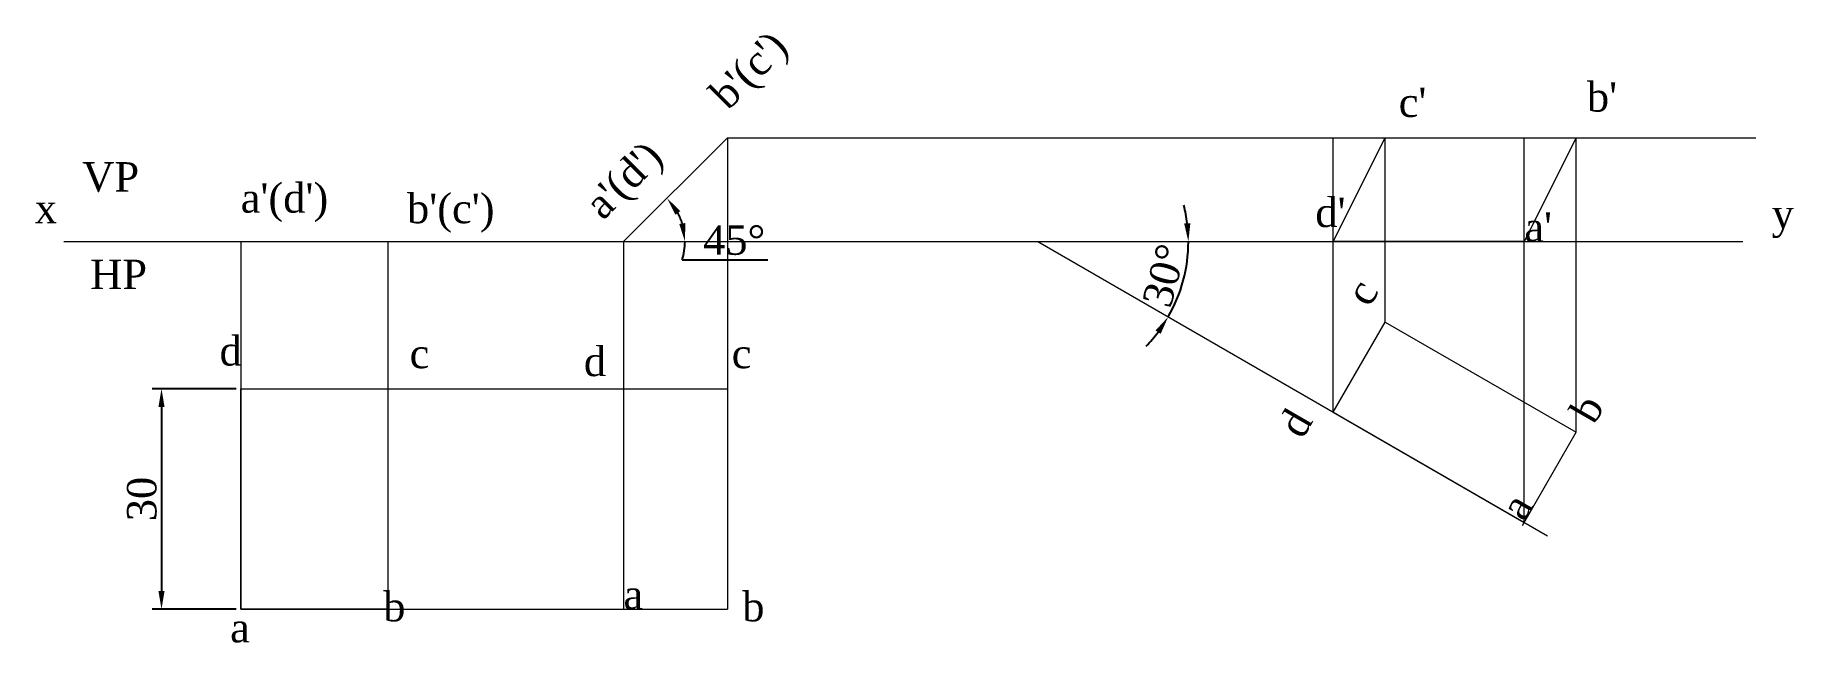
# Paper-space layout 'Layout12' of a CAD drawing. Header units: millimetres. Extents: x 12 to 251, y 45 to 128.
import ezdxf

# ---------------------------------------------------------------- set-up
doc = ezdxf.new("R2010")
doc.units = ezdxf.units.MM
doc.layers.add('Projection line', color=5, linetype='Continuous', lineweight=5)
doc.layers.add('X Y line', color=1, linetype='Continuous', lineweight=15)
doc.styles.get("Standard").update_dxf_attribs({"font": 'times.ttf', "height": 4})
doc.dimstyles.new('ISO-25', dxfattribs={"dimtxt": 4, "dimasz": 2.5, "dimexe": 1.25, "dimexo": 0.625, "dimtad": 1, "dimtoh": 1, "dimtxsty": 'Standard', "dimcen": 2.5, "dimadec": 0, "dimazin": 0, "dimtfac": 1, "dimtmove": 0, "dimatfit": 3, "dimfxl": 1, "dimarcsym": 0})

# ---------------------------------------------------------------- blocks, each defined once
blk = doc.blocks.new('*D76')
at = {"layer": 'Defpoints', "color": 0, "transparency": 16777216}
for p in [(40.1, 79.7), (29.33, 49.7), (40.1, 49.7)]:
    blk.add_point(p, dxfattribs=at)
at = {"layer": 'Projection line', "color": 0, "lineweight": -2, "transparency": 16777216}
for p, q in [((39.47, 79.7), (28.08, 79.7)), ((29.33, 77.2), (29.33, 52.2)), ((39.47, 49.7), (28.08, 49.7))]:
    blk.add_line(p, q, dxfattribs=at)
at = {"layer": 'Projection line', "color": 0, "transparency": 16777216}
for points in [[(28.91, 77.2), (29.75, 77.2), (29.33, 79.7)], [(28.91, 52.2), (29.75, 52.2), (29.33, 49.7)]]:
    blk.add_solid(points, dxfattribs=at)
at = {"layer": 'Projection line', "color": 0, "transparency": 16777216, "insert": (26.67, 64.7), "char_height": 4, "attachment_point": 5, "rotation": 90}
blk.add_mtext('30', dxfattribs=at)
blk = doc.blocks.new('*D77')
at = {"layer": 'Defpoints', "color": 0, "transparency": 16777216}
for p in [(106.28, 113.84), (99.39, 103.89), (16.05, 99.7), (92.14, 99.7), (244.33, 99.7)]:
    blk.add_point(p, dxfattribs=at)
at = {"layer": 'Projection line', "color": 0, "lineweight": -2, "transparency": 16777216}
blk.add_line((100.14, 97.23), (111.76, 97.23), dxfattribs=at)
for start, end in [(17.1748, 27.8252), (342.8252, 0)]:
    blk.add_arc((92.14, 99.7), 8.37, start, end, dxfattribs=at)
at = {"layer": 'Projection line', "color": 0, "transparency": 16777216}
for points in [[(99.21, 103.36), (99.88, 103.86), (98.06, 105.62)], [(100.55, 102.24), (99.73, 102.11), (100.51, 99.7)]]:
    blk.add_solid(points, dxfattribs=at)
at = {"layer": 'Projection line', "color": 0, "transparency": 16777216, "insert": (107.2, 99.89), "char_height": 4, "attachment_point": 5}
blk.add_mtext('45°', dxfattribs=at)
blk = doc.blocks.new('*D78')
at = {"layer": 'Defpoints', "color": 0, "transparency": 16777216}
for p in [(16.05, 99.7), (148.49, 99.7), (244.33, 99.7), (167.72, 92.71), (217.78, 59.7)]:
    blk.add_point(p, dxfattribs=at)
at = {"layer": 'Projection line', "color": 0, "lineweight": -2, "transparency": 16777216}
for start, end in [(7.0057, 14.0113), (330, 0), (315.9887, 322.9943)]:
    blk.add_arc((148.49, 99.7), 20.46, start, end, dxfattribs=at)
at = {"layer": 'Projection line', "color": 0, "transparency": 16777216}
for points in [[(169.22, 102.22), (168.38, 102.17), (168.95, 99.7)], [(164.48, 87.62), (165.18, 87.16), (166.21, 89.47)]]:
    blk.add_solid(points, dxfattribs=at)
at = {"layer": 'Projection line', "color": 0, "transparency": 16777216, "insert": (165.69, 95.1), "char_height": 4, "attachment_point": 5, "rotation": 75}
blk.add_mtext('30°', dxfattribs=at)

psp = doc.layouts.new('Layout12')

# ---------------------------------------------------------------- linework, layer by layer
at = {"layer": 'Projection line'}
for p, q in [((92.142, 99.702), (106.284, 113.845)), ((106.284, 113.845), (106.284, 49.702)), ((106.284, 113.845), (246.123, 113.845)), ((188.645, 76.521), (188.645, 113.845)), ((188.645, 99.702), (195.716, 113.845)), ((195.716, 88.769), (195.716, 113.845)), ((195.716, 113.845), (221.697, 113.845)), ((214.625, 61.521), (214.625, 113.845)), ((221.697, 113.845), (214.625, 99.702)), ((221.697, 73.769), (221.697, 113.845)), ((40.097, 99.702), (40.097, 49.702)), ((40.097, 99.702), (60.097, 99.702)), ((60.097, 99.702), (60.097, 49.702)), ((92.142, 99.702), (92.142, 49.702)), ((148.494, 99.702), (217.776, 59.702)), ((214.625, 99.702), (188.645, 99.702)), ((188.645, 76.521), (195.716, 88.769)), ((195.716, 88.769), (221.697, 73.769)), ((40.097, 49.702), (40.097, 79.702)), ((40.097, 79.702), (106.284, 79.702)), ((188.645, 76.521), (214.625, 61.521)), ((214.384, 61.103), (221.697, 73.769)), ((60.097, 49.702), (40.097, 49.702)), ((40.097, 49.702), (106.284, 49.702))]:
    psp.add_line(p, q, dxfattribs=at)
at = {"layer": 'X Y line'}
psp.add_line((16.049, 99.702), (244.328, 99.702), dxfattribs=at)

# ---------------------------------------------------------------- texts
at = {"layer": 'Projection line'}
for s, rotation, p in [("b'(c')", 45, (106.356, 117.467)), ("a'(d')", 45, (89.353, 102.492)), ('c', 60, (193.589, 90.66)), ('d', 60, (184.47, 72.715)), ('b', 60, (224.119, 74.691)), ('a', 60, (214.625, 61.521))]:
    psp.add_text(s, height=4, rotation=rotation, dxfattribs=at).set_placement(p)
for s, p in [("c'", (197.55, 116.662)), ("b'", (223.139, 117.392)), ("a'(d')", (40.097, 103.647)), ("b'(c')", (62.71, 102.213)), ("d'", (186.217, 101.688)), ("a'", (214.625, 99.702)), ('d', (37.225, 82.849)), ('c', (63.068, 82.49)), ('d', (86.758, 81.414)), ('c', (106.858, 82.49)), ('b', (59.479, 48.065)), ('a', (92.142, 49.702)), ('b', (108.294, 48.065)), ('a', (38.661, 45.197))]:
    psp.add_text(s, height=4, dxfattribs=at).set_placement(p)
at = {"layer": 'X Y line'}
for s, p in [('VP', (18.561, 106.516)), ('x', (12.1, 102.213)), ('y', (248.276, 101.495)), ('HP', (19.638, 93.248))]:
    psp.add_text(s, height=4, dxfattribs=at).set_placement(p)

# ---------------------------------------------------------------- dimensions: what is measured, and where the dimension line sits
at = {"layer": 'Projection line'}
for base, line1, picture, middle in [((99.392, 103.888), ((92.142, 99.702), (106.284, 113.845)), '*D77', (107.2, 99.89)), ((167.719, 92.705), ((148.494, 99.702), (217.776, 59.702)), '*D78', (165.687, 95.096))]:
    dim = psp.add_angular_dim_2l(base=base, line1=line1, line2=((16.049, 99.702), (244.328, 99.702)), dimstyle='ISO-25', dxfattribs=at)
    dim.commit()
    dim.dimension.update_dxf_attribs({"geometry": picture, "text_midpoint": middle})
dim = psp.add_linear_dim(base=(29.329, 49.702), p1=(40.097, 79.702), p2=(40.097, 49.702), angle=90, dimstyle='ISO-25', dxfattribs=at)
dim.commit()
dim.dimension.update_dxf_attribs({"geometry": '*D76', "text_midpoint": (26.669, 64.702)})

doc.saveas('drawing.dxf')
